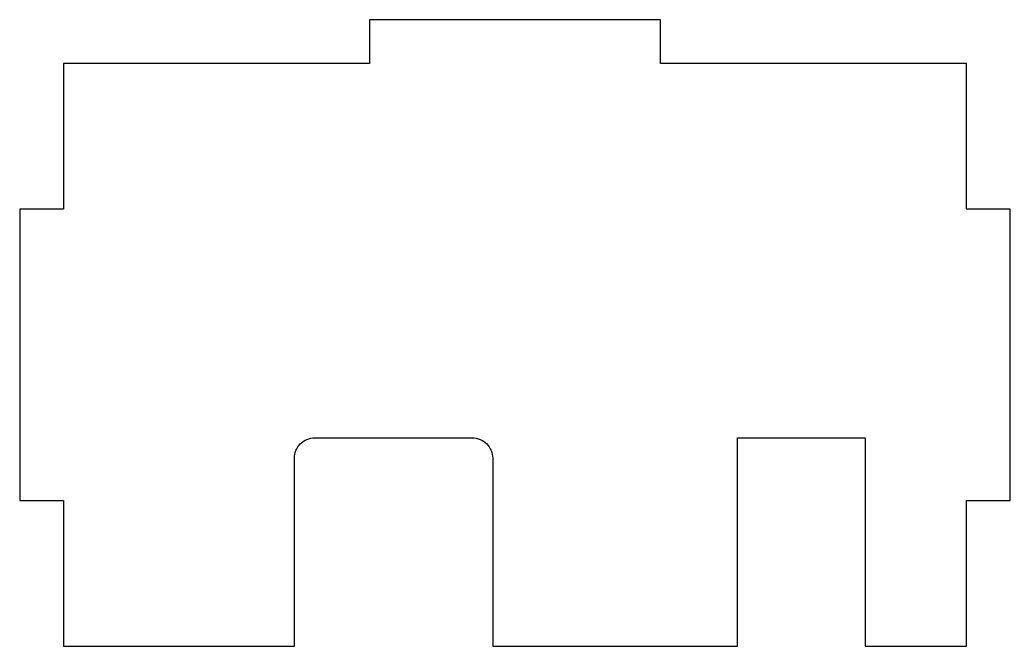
# Model space of a CAD drawing. Header units: millimetres. Extents: x -34.1 to 33.9, y 2.6 to 45.6.
import ezdxf

# ---------------------------------------------------------------- set-up
doc = ezdxf.new("R2010")
doc.units = ezdxf.units.MM
doc.layers.get('0').update_dxf_attribs({"linetype": 'CONTINUOUS'})

msp = doc.modelspace()

# ---------------------------------------------------------------- linework, layer by layer
msp.add_lwpolyline([(23.914, 16.939), (23.914, 2.639), (30.873, 2.639), (30.873, 12.639), (33.873, 12.639), (33.873, 32.639), (30.873, 32.639), (30.873, 42.639), (9.873, 42.639), (9.873, 45.639), (-10.127, 45.639), (-10.127, 42.639), (-31.127, 42.639), (-31.127, 32.639), (-34.127, 32.639), (-34.127, 12.639), (-31.127, 12.639), (-31.127, 2.639), (-15.277, 2.639), (-15.277, 15.539, -0.414214), (-13.877, 16.939), (-3.058, 16.939, -0.414214), (-1.658, 15.539), (-1.658, 2.639), (15.151, 2.639), (15.151, 16.939)], format="xyb", close=True)

doc.saveas('drawing.dxf')
